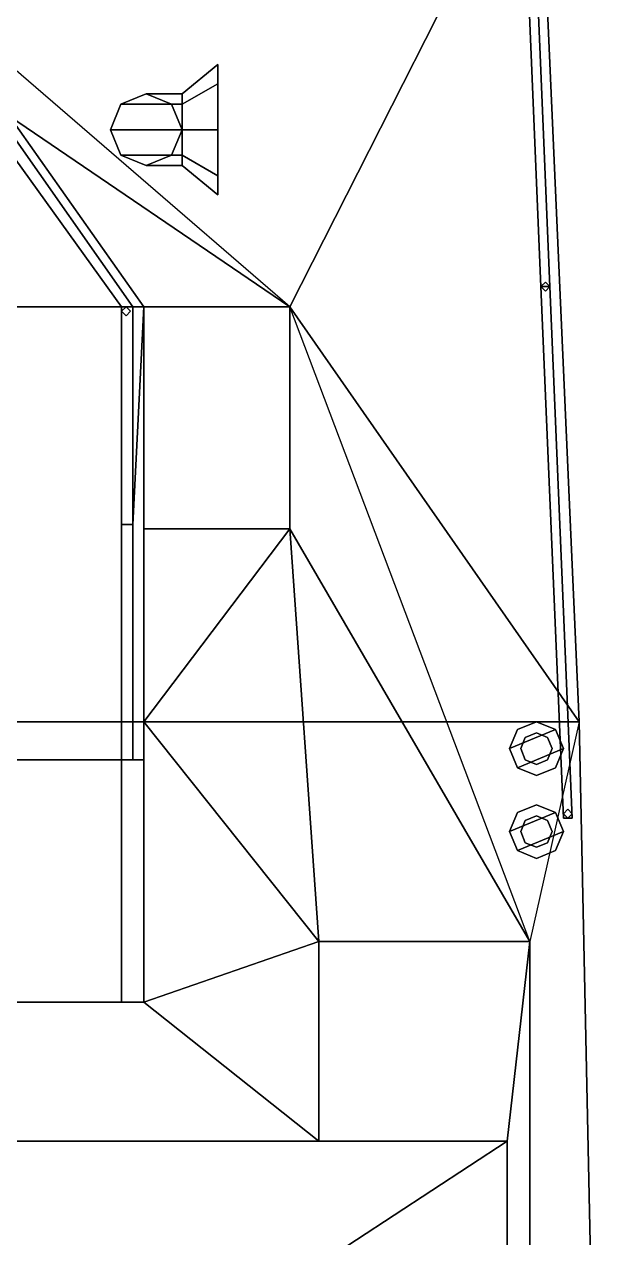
# Model space of a CAD drawing. Header units: millimetres. Extents: x -3.3 to 3.3, y -16.4 to 28.9.
# Drawn here: x 0.77 to 3.31, y -0.5 to 4.91 of the extents above; entities that cross this region are included whole.
import ezdxf

# ---------------------------------------------------------------- set-up
doc = ezdxf.new("R2010")
doc.units = ezdxf.units.MM
for name, color, linetype in [('0_2', 7, 'Continuous'), ('railings', 6, 'Continuous'), ('superstructure', 3, 'Continuous')]:
    doc.layers.add(name, color=color, linetype=linetype)

msp = doc.modelspace()

# ---------------------------------------------------------------- linework, layer by layer
for points in [[(3.24, 1.8), (0, 1.8, -0.81), (0, 5.84, -0.75), (3.06, 5.84)], [(3.24, 1.8, 2.38), (3.24, 1.8), (3.06, 5.84), (3.06, 5.84, 2.44)], [(1.63, 4.73, 3.36), (1.63, 4.6451, 3.1549), (1.47, 4.5531, 3.2469), (1.47, 4.6, 3.36)], [(1.63, 4.6451, 3.5651), (1.63, 4.73, 3.36), (1.47, 4.6, 3.36), (1.47, 4.5531, 3.4731)], [(1.63, 4.6451, 3.5651), (1.63, 4.44, 3.65), (1.63, 4.2349, 3.5651), (1.63, 4.73, 3.36)], [(1.63, 4.73, 3.36), (1.63, 4.2349, 3.5651), (1.63, 4.15, 3.36), (1.63, 4.6451, 3.1549)], [(1.31, 4.6, 3.2), (1.1969, 4.5531, 3.2), (1.47, 4.5531, 3.4731), (1.47, 4.6, 3.36)], [(1.31, 4.6, 2.41), (1.1969, 4.5531, 2.41), (1.1969, 4.5531, 3.2), (1.31, 4.6, 3.2)], [(1.4231, 4.5531, 3.2), (1.31, 4.6, 3.2), (1.47, 4.6, 3.36), (1.47, 4.5531, 3.2469)], [(1.4231, 4.5531, 2.41), (1.31, 4.6, 2.41), (1.31, 4.6, 3.2), (1.4231, 4.5531, 3.2)], [(1.63, 4.6451, 3.1549), (1.63, 4.44, 3.07), (1.47, 4.44, 3.2), (1.47, 4.5531, 3.2469)], [(1.63, 4.44, 3.65), (1.63, 4.6451, 3.5651), (1.47, 4.5531, 3.4731), (1.47, 4.44, 3.52)], [(1.63, 4.6451, 3.1549), (1.63, 4.15, 3.36), (1.63, 4.2349, 3.1549), (1.63, 4.44, 3.07)], [(1.1969, 4.5531, 3.2), (1.15, 4.44, 3.2), (1.47, 4.44, 3.52), (1.47, 4.5531, 3.4731)], [(1.1969, 4.5531, 2.41), (1.15, 4.44, 2.41), (1.15, 4.44, 3.2), (1.1969, 4.5531, 3.2)], [(1.47, 4.44, 3.2), (1.4231, 4.5531, 3.2), (1.47, 4.5531, 3.2469), (1.47, 4.44, 3.2)], [(1.47, 4.44, 2.41), (1.4231, 4.5531, 2.41), (1.4231, 4.5531, 3.2), (1.47, 4.44, 3.2)], [(1.15, 4.44, 3.2), (1.1969, 4.3269, 3.2), (1.47, 4.3269, 3.4731), (1.47, 4.44, 3.52)], [(1.15, 4.44, 2.41), (1.1969, 4.3269, 2.41), (1.1969, 4.3269, 3.2), (1.15, 4.44, 3.2)], [(1.4231, 4.3269, 3.2), (1.47, 4.44, 3.2), (1.47, 4.44, 3.2), (1.47, 4.3269, 3.2469)], [(1.4231, 4.3269, 2.41), (1.47, 4.44, 2.41), (1.47, 4.44, 3.2), (1.4231, 4.3269, 3.2)], [(1.63, 4.44, 3.07), (1.63, 4.2349, 3.1549), (1.47, 4.3269, 3.2469), (1.47, 4.44, 3.2)], [(1.63, 4.2349, 3.5651), (1.63, 4.44, 3.65), (1.47, 4.44, 3.52), (1.47, 4.3269, 3.4731)], [(1.1969, 4.3269, 3.2), (1.31, 4.28, 3.2), (1.47, 4.28, 3.36), (1.47, 4.3269, 3.4731)], [(1.1969, 4.3269, 2.41), (1.31, 4.28, 2.41), (1.31, 4.28, 3.2), (1.1969, 4.3269, 3.2)], [(1.31, 4.28, 3.2), (1.4231, 4.3269, 3.2), (1.47, 4.3269, 3.2469), (1.47, 4.28, 3.36)], [(1.31, 4.28, 2.41), (1.4231, 4.3269, 2.41), (1.4231, 4.3269, 3.2), (1.31, 4.28, 3.2)], [(1.63, 4.2349, 3.1549), (1.63, 4.15, 3.36), (1.47, 4.28, 3.36), (1.47, 4.3269, 3.2469)], [(1.63, 4.15, 3.36), (1.63, 4.2349, 3.5651), (1.47, 4.3269, 3.4731), (1.47, 4.28, 3.36)], [(3.31, -1.51), (0, -1.51, -0.85), (0, 1.8, -0.81), (3.24, 1.8)], [(3.05, 1.8, 2.66), (2.9651, 1.7649, 2.66), (2.93, 1.68, 2.66), (3.1349, 1.7649, 2.66)], [(3.05, 1.8, 2.61), (2.9651, 1.7649, 2.61), (2.9651, 1.7649, 2.66), (3.05, 1.8, 2.66)], [(3.02, -1.51, 2.36), (3.31, -1.51, 2.36), (3.24, 1.8, 2.38), (3.02, 0.82, 2.3741)], [(3.1349, 1.7649, 2.61), (3.05, 1.8, 2.61), (3.05, 1.8, 2.66), (3.1349, 1.7649, 2.66)], [(3.31, -1.51, 2.36), (3.31, -1.51), (3.24, 1.8), (3.24, 1.8, 2.38)], [(2.9651, 1.7649, 2.61), (2.93, 1.68, 2.61), (2.93, 1.68, 2.66), (2.9651, 1.7649, 2.66)], [(3.1349, 1.7649, 2.66), (2.93, 1.68, 2.66), (2.9651, 1.5951, 2.66), (3.17, 1.68, 2.66)], [(3.05, 1.75, 2.37), (3.0005, 1.7295, 2.37), (3.0005, 1.7295, 2.61), (3.05, 1.75, 2.61)], [(3.0995, 1.7295, 2.37), (3.05, 1.75, 2.37), (3.05, 1.75, 2.61), (3.0995, 1.7295, 2.61)], [(3.17, 1.68, 2.61), (3.1349, 1.7649, 2.61), (3.1349, 1.7649, 2.66), (3.17, 1.68, 2.66)], [(2.93, 1.68, 2.61), (2.9651, 1.5951, 2.61), (2.9651, 1.5951, 2.66), (2.93, 1.68, 2.66)], [(3.17, 1.68, 2.66), (2.9651, 1.5951, 2.66), (3.05, 1.56, 2.66), (3.1349, 1.5951, 2.66)], [(3.0005, 1.7295, 2.37), (2.98, 1.68, 2.37), (2.98, 1.68, 2.61), (3.0005, 1.7295, 2.61)], [(2.98, 1.68, 2.37), (3.0005, 1.6305, 2.37), (3.0005, 1.6305, 2.61), (2.98, 1.68, 2.61)], [(3.12, 1.68, 2.37), (3.0995, 1.7295, 2.37), (3.0995, 1.7295, 2.61), (3.12, 1.68, 2.61)], [(3.0995, 1.6305, 2.37), (3.12, 1.68, 2.37), (3.12, 1.68, 2.61), (3.0995, 1.6305, 2.61)], [(3.1349, 1.5951, 2.61), (3.17, 1.68, 2.61), (3.17, 1.68, 2.66), (3.1349, 1.5951, 2.66)], [(3.0005, 1.6305, 2.37), (3.05, 1.61, 2.37), (3.05, 1.61, 2.61), (3.0005, 1.6305, 2.61)], [(3.05, 1.61, 2.37), (3.0995, 1.6305, 2.37), (3.0995, 1.6305, 2.61), (3.05, 1.61, 2.61)], [(2.9651, 1.5951, 2.61), (3.05, 1.56, 2.61), (3.05, 1.56, 2.66), (2.9651, 1.5951, 2.66)], [(3.05, 1.56, 2.61), (3.1349, 1.5951, 2.61), (3.1349, 1.5951, 2.66), (3.05, 1.56, 2.66)], [(3.05, 1.43, 2.66), (2.9651, 1.3949, 2.66), (2.93, 1.31, 2.66), (3.1349, 1.3949, 2.66)], [(3.05, 1.43, 2.61), (2.9651, 1.3949, 2.61), (2.9651, 1.3949, 2.66), (3.05, 1.43, 2.66)], [(3.1349, 1.3949, 2.61), (3.05, 1.43, 2.61), (3.05, 1.43, 2.66), (3.1349, 1.3949, 2.66)], [(3.1349, 1.3949, 2.66), (2.93, 1.31, 2.66), (2.9651, 1.2251, 2.66), (3.17, 1.31, 2.66)], [(2.9651, 1.3949, 2.61), (2.93, 1.31, 2.61), (2.93, 1.31, 2.66), (2.9651, 1.3949, 2.66)], [(3.0005, 1.3595, 2.37), (2.98, 1.31, 2.37), (2.98, 1.31, 2.61), (3.0005, 1.3595, 2.61)], [(3.05, 1.38, 2.37), (3.0005, 1.3595, 2.37), (3.0005, 1.3595, 2.61), (3.05, 1.38, 2.61)], [(3.0995, 1.3595, 2.37), (3.05, 1.38, 2.37), (3.05, 1.38, 2.61), (3.0995, 1.3595, 2.61)], [(3.12, 1.31, 2.37), (3.0995, 1.3595, 2.37), (3.0995, 1.3595, 2.61), (3.12, 1.31, 2.61)], [(3.17, 1.31, 2.61), (3.1349, 1.3949, 2.61), (3.1349, 1.3949, 2.66), (3.17, 1.31, 2.66)], [(2.93, 1.31, 2.61), (2.9651, 1.2251, 2.61), (2.9651, 1.2251, 2.66), (2.93, 1.31, 2.66)], [(3.17, 1.31, 2.66), (2.9651, 1.2251, 2.66), (3.05, 1.19, 2.66), (3.1349, 1.2251, 2.66)], [(2.98, 1.31, 2.37), (3.0005, 1.2605, 2.37), (3.0005, 1.2605, 2.61), (2.98, 1.31, 2.61)], [(3.0995, 1.2605, 2.37), (3.12, 1.31, 2.37), (3.12, 1.31, 2.61), (3.0995, 1.2605, 2.61)], [(3.1349, 1.2251, 2.61), (3.17, 1.31, 2.61), (3.17, 1.31, 2.66), (3.1349, 1.2251, 2.66)], [(3.0005, 1.2605, 2.37), (3.05, 1.24, 2.37), (3.05, 1.24, 2.61), (3.0005, 1.2605, 2.61)], [(3.05, 1.24, 2.37), (3.0995, 1.2605, 2.37), (3.0995, 1.2605, 2.61), (3.05, 1.24, 2.61)], [(2.9651, 1.2251, 2.61), (3.05, 1.19, 2.61), (3.05, 1.19, 2.66), (2.9651, 1.2251, 2.66)], [(3.05, 1.19, 2.61), (3.1349, 1.2251, 2.61), (3.1349, 1.2251, 2.66), (3.05, 1.19, 2.66)]]:
    msp.add_3dface(points)
at = {"layer": '0_2'}
for points in [[(0.49, 4.91, 2.4262), (0, 7.01, 2.4583), (3.06, 5.84, 2.44), (0.49, 4.91, 2.4262)], [(1.95, 3.65, 2.4075), (0.49, 4.91, 2.4262), (3.06, 5.84, 2.44), (1.95, 3.65, 2.4075)], [(3.24, 1.8, 2.38), (1.95, 3.65, 2.4075), (3.06, 5.84, 2.44), (3.24, 1.8, 2.38)], [(3.24, 1.8, 2.38), (3.02, 0.82, 2.3741), (1.95, 3.65, 2.4075), (3.24, 1.8, 2.38)]]:
    msp.add_3dface(points, dxfattribs=at)
at = {"layer": 'railings'}
for points in [[(3.02, 5.88, 3.34), (3.11, 3.74, 3.3), (3.07, 3.74, 3.3), (2.98, 5.88, 3.34)], [(2.98, 5.88, 3.34), (3.07, 3.74, 3.3), (3.11, 3.74, 3.3), (3.02, 5.88, 3.34)], [(3.09, 3.76, 2.4), (3.07, 3.74, 2.4), (3.07, 3.74, 3.3), (3.09, 3.76, 3.3)], [(3.07, 3.74, 2.4), (3.09, 3.72, 2.4), (3.09, 3.72, 3.3), (3.07, 3.74, 3.3)], [(3.07, 3.74, 3.3), (3.17, 1.37, 3.28), (3.21, 1.37, 3.28), (3.11, 3.74, 3.3)], [(3.11, 3.74, 3.3), (3.21, 1.37, 3.28), (3.17, 1.37, 3.28), (3.07, 3.74, 3.3)], [(3.11, 3.74, 2.4), (3.09, 3.76, 2.4), (3.09, 3.76, 3.3), (3.11, 3.74, 3.3)], [(3.09, 3.72, 2.4), (3.11, 3.74, 2.4), (3.11, 3.74, 3.3), (3.09, 3.72, 3.3)], [(3.19, 1.41, 2.38), (3.17, 1.39, 2.38), (3.17, 1.39, 3.28), (3.19, 1.41, 3.28)], [(3.21, 1.39, 2.38), (3.19, 1.41, 2.38), (3.19, 1.41, 3.28), (3.21, 1.39, 3.28)], [(3.17, 1.39, 2.38), (3.19, 1.37, 2.38), (3.19, 1.37, 3.28), (3.17, 1.39, 3.28)], [(3.19, 1.37, 2.38), (3.21, 1.39, 2.38), (3.21, 1.39, 3.28), (3.19, 1.37, 3.28)]]:
    msp.add_3dface(points, dxfattribs=at)
at = {"layer": 'superstructure'}
for points in [[(1.95, 3.65, 2.4075), (1.95, 3.65, 2.4075), (0.49, 4.91, 2.4262), (0.7, 4.5, 2.4201)], [(0.7, 4.5, 3.92), (0.66, 4.4, 3.92), (1.2, 3.65, 3.92), (1.3, 3.65, 3.92)], [(0.7, 4.5, 2.4201), (0.7, 4.5, 3.92), (1.3, 3.65, 3.92), (1.3, 3.65, 2.4075)], [(1.95, 3.65, 2.4075), (1.95, 3.65, 2.4075), (0.7, 4.5, 2.4201), (1.3, 3.65, 2.4075)], [(1.25, 3.65, 4.01), (1.2, 3.65, 4.01), (0.66, 4.4, 4.01), (0.69, 4.45, 4.01)], [(0.69, 4.45, 4.5), (0.66, 4.4, 4.5), (1.2, 3.65, 4.5), (1.25, 3.65, 4.5)], [(0.69, 4.45, 4.01), (0.69, 4.45, 4.5), (1.25, 3.65, 4.5), (1.25, 3.65, 4.01)], [(-0.66, 4.4, 2.379), (-1.2, 3.65, 2.379), (1.2, 3.65, 2.379), (0.66, 4.4, 2.379)], [(1.2, 3.65, 2.379), (1.2, 3.65, 3.92), (0.66, 4.4, 3.92), (0.66, 4.4, 2.379)], [(1.2, 3.65, 4.01), (1.2, 3.65, 4.5), (0.66, 4.4, 4.5), (0.66, 4.4, 4.01)], [(1.2, 1.63, 2.379), (1.2, 3.65, 2.379), (-1.2, 3.65, 2.379), (-1.2, 1.63, 2.379)], [(1.25, 2.68, 4.01), (1.2, 2.68, 4.01), (1.2, 3.65, 4.01), (1.25, 3.65, 4.01)], [(1.2, 2.68, 4.01), (1.2, 1.63, 4.5), (1.2, 3.65, 4.5), (1.2, 3.65, 4.01)], [(1.25, 3.65, 4.5), (1.2, 3.65, 4.5), (1.2, 1.63, 4.5), (1.25, 1.63, 4.5)], [(1.2, 2.68, 3.92), (1.25, 2.68, 3.92), (1.3, 3.65, 3.92), (1.2, 3.65, 3.92)], [(1.2, 3.65, 3.92), (1.2, 3.65, 2.379), (1.2, 1.63, 2.379), (1.2, 2.68, 3.92)], [(1.22, 3.65, 3.92), (1.2, 3.63, 3.92), (1.2, 3.63, 4.01), (1.22, 3.65, 4.01)], [(1.2, 3.63, 3.92), (1.22, 3.61, 3.92), (1.22, 3.61, 4.01), (1.2, 3.63, 4.01)], [(1.24, 3.63, 3.92), (1.22, 3.65, 3.92), (1.22, 3.65, 4.01), (1.24, 3.63, 4.01)], [(1.22, 3.61, 3.92), (1.24, 3.63, 3.92), (1.24, 3.63, 4.01), (1.22, 3.61, 4.01)], [(1.25, 3.65, 4.01), (1.25, 3.65, 4.5), (1.25, 1.63, 4.5), (1.25, 2.68, 4.01)], [(1.3, 3.65, 3.92), (1.25, 2.68, 3.92), (1.25, 1.63, 3.92), (1.3, 1.63, 3.92)], [(1.95, 3.65, 3.14), (1.95, 3.65, 2.4075), (1.3, 3.65, 2.4075), (1.3, 3.65, 3.14)], [(1.95, 2.66, 3.14), (1.95, 3.65, 3.1401), (1.3, 3.65, 3.1401), (1.3, 2.66, 3.14)], [(1.95, 2.66, 3.71), (1.95, 3.65, 3.71), (1.3, 3.65, 3.9201), (1.3, 2.66, 3.92)], [(1.95, 3.65, 3.71), (1.95, 3.65, 3.34), (1.3, 3.65, 3.34), (1.3, 3.65, 3.92)], [(1.3, 2.66, 3.1273), (1.3, 3.65, 3.1401), (1.3, 3.65, 3.34), (1.3, 2.66, 3.34)], [(1.95, 2.66, 2.3928), (1.95, 3.65, 2.4075), (1.95, 3.65, 3.1402), (1.95, 2.66, 3.1401)], [(1.95, 2.66, 3.34), (1.95, 3.65, 3.34), (1.95, 3.65, 3.7101), (1.95, 2.66, 3.71)], [(3.02, 0.82, 2.3741), (3.02, 0.82, 2.3741), (1.95, 3.65, 2.4075), (1.95, 2.66, 2.3928)], [(1.2, 2.68, 3.92), (1.2, 2.68, 4.01), (1.25, 2.68, 4.01), (1.25, 2.68, 3.92)], [(1.2, 1.63, 2.379), (1.2, 1.63, 4.5), (1.2, 2.68, 4.01), (1.2, 2.68, 3.92)], [(1.25, 2.68, 3.92), (1.25, 2.68, 4.01), (1.25, 1.63, 4.5), (1.25, 1.63, 3.92)], [(1.3, 1.8, 2.38), (1.3, 2.66, 2.3928), (1.3, 2.66, 3.92), (1.3, 1.63, 3.92)], [(1.95, 2.66, 2.3928), (1.95, 2.66, 3.1401), (1.3, 2.66, 3.1401), (1.3, 2.66, 2.3928)], [(1.95, 2.66, 3.34), (1.95, 2.66, 3.71), (1.3, 2.66, 3.9201), (1.3, 2.66, 3.34)], [(1.3, 1.8, 2.38), (1.3, 1.8, 2.38), (2.08, 0.82, 2.3741), (1.95, 2.66, 2.3928)], [(1.3, 2.66, 2.3928), (1.3, 2.66, 2.3928), (1.3, 1.8, 2.38), (1.95, 2.66, 2.3928)], [(3.02, 0.82, 2.3741), (3.02, 0.82, 2.3741), (1.95, 2.66, 2.3928), (2.08, 0.82, 2.3741)], [(1.3, 0.55, 3.24), (1.3, 0.55, 2.3724), (1.3, 1.8, 2.38), (1.3, 1.63, 3.92)], [(1.3, 0.55, 2.3724), (1.3, 0.55, 2.3724), (2.08, 0.82, 2.3741), (1.3, 1.8, 2.38)], [(-1.2, 1.63, 2.379), (-1.2, 0.55, 2.3724), (1.2, 0.55, 2.3724), (1.2, 1.63, 2.379)], [(1.2, 1.63, 3.92), (1.2, 1.63, 2.379), (1.2, 0.55, 2.3724), (1.2, 0.55, 3.24)], [(1.2, 0.55, 3.24), (1.3, 0.55, 3.24), (1.3, 1.63, 3.92), (1.2, 1.63, 3.92)], [(1.25, 1.63, 4.5), (1.2, 1.63, 4.5), (1.2, 1.63, 3.92), (1.25, 1.63, 3.92)], [(1.3, 0.55, 2.3724), (1.3, 0.55, 2.3724), (2.08, -0.07, 2.3687), (2.08, 0.82, 2.3741)], [(2.08, 0.82, 2.3741), (2.08, -0.07, 2.3687), (2.08, -0.07, 3.57), (2.08, 0.82, 3.57)], [(2.08, 0.82, 3.57), (2.08, -0.07, 3.57), (2.92, -0.07, 3.57), (3.02, 0.82, 3.57)], [(3.02, 0.82, 3.57), (3.02, 0.82, 2.3741), (2.08, 0.82, 2.3741), (2.08, 0.82, 3.57)], [(2.92, -0.07, 3.57), (2.92, -1.51, 3.57), (3.02, -1.51, 3.57), (3.02, 0.82, 3.57)], [(3.02, -1.51, 3.57), (3.02, -1.51, 2.36), (3.02, 0.82, 2.3741), (3.02, 0.82, 3.57)], [(-1.3, 0.55, 2.3724), (-2.08, -0.07, 2.3687), (2.08, -0.07, 2.3687), (1.3, 0.55, 2.3724)], [(1.2, 0.55, 2.3724), (1.3, 0.55, 2.3724), (1.3, 0.55, 3.24), (1.2, 0.55, 3.24)], [(2.08, -0.62, 2.3654), (2.92, -0.07, 2.3687), (-2.92, -0.07, 2.3687), (-2.08, -0.62, 2.3654)], [(2.08, -0.07, 3.57), (2.08, -0.07, 2.3687), (2.92, -0.07, 2.3687), (2.92, -0.07, 3.57)], [(2.08, -1.51, 2.36), (2.92, -1.51, 2.36), (2.92, -0.07, 2.3687), (2.08, -0.62, 2.3654)], [(2.92, -0.07, 2.3687), (2.92, -1.51, 2.36), (2.92, -1.51, 3.57), (2.92, -0.07, 3.57)]]:
    msp.add_3dface(points, dxfattribs=at)

doc.saveas('drawing.dxf')
